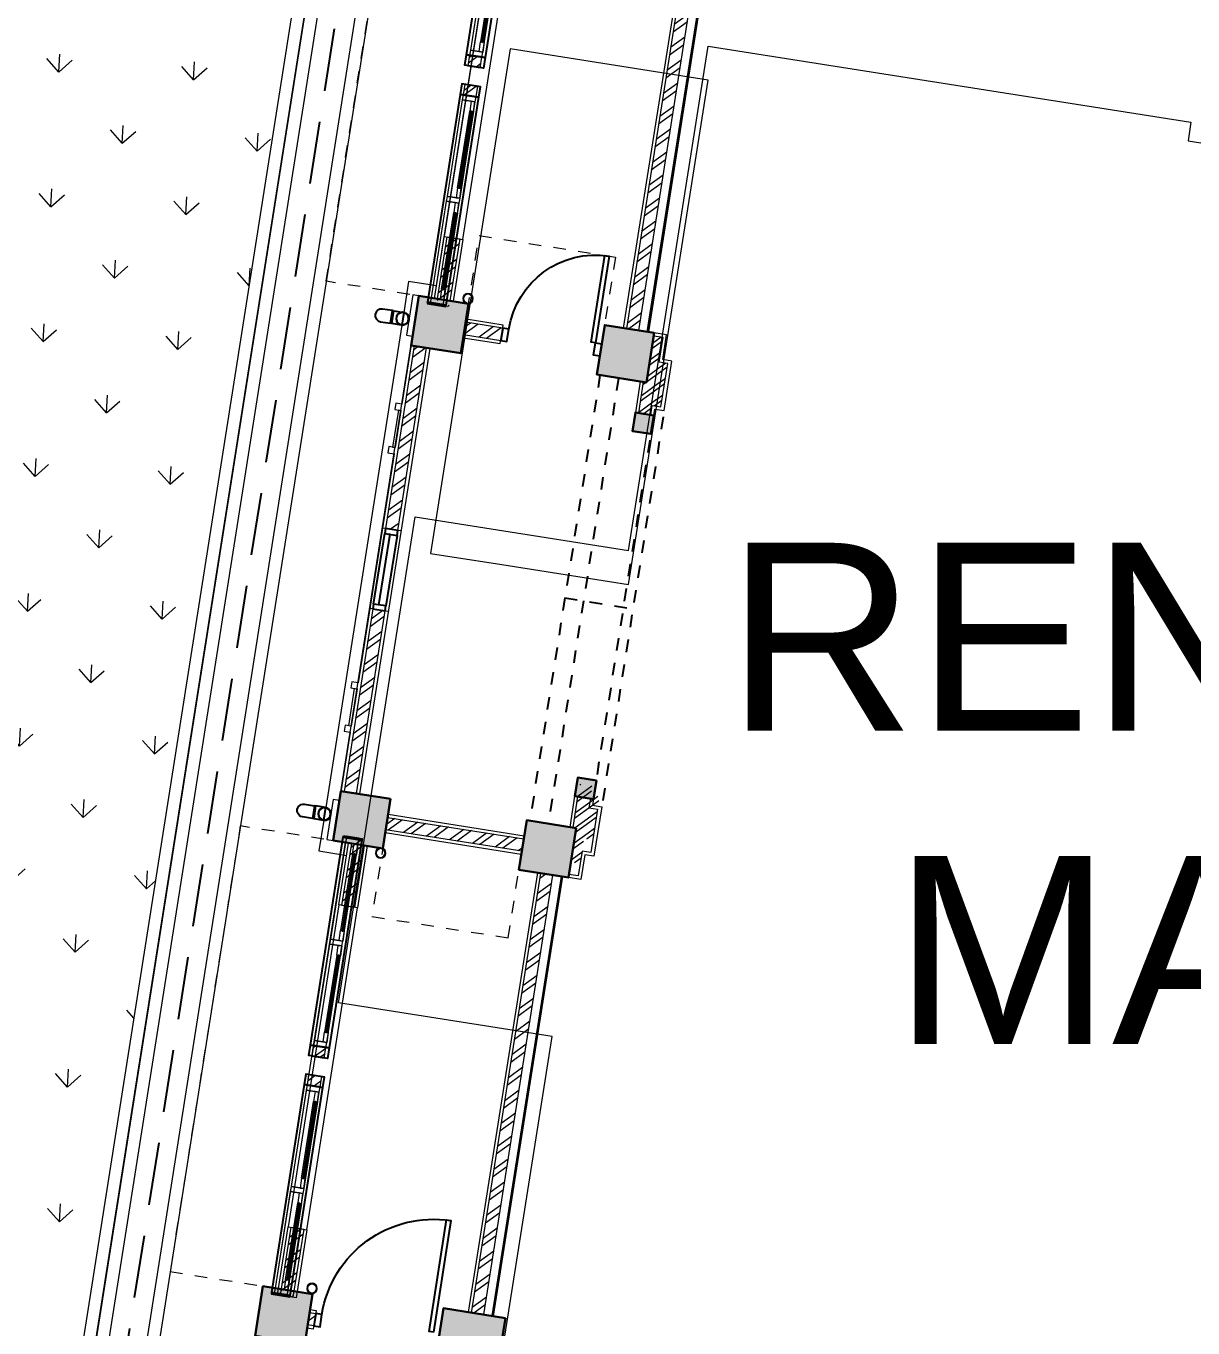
# Model space of a CAD drawing. Header units: inches. Extents: x 0 to 558, y -1 to 295.
# Drawn here: x 396.34 to 405.65, y 180.09 to 190.48 of the extents above; entities that cross this region are included whole.
import ezdxf

# ---------------------------------------------------------------- set-up
doc = ezdxf.new("R2010")
doc.units = ezdxf.units.IN
doc.header["$MEASUREMENT"] = 0
for name, pattern in [('DASHED', [0.75, 0.5, -0.25]), ('DASHED2', [0.375, 0.25, -0.125]), ('HIDDEN', [0.375, 0.25, -0.125])]:
    doc.linetypes.add(name, pattern=pattern)
for name, color, linetype, lineweight in [('ALUM', 34, 'Continuous', 15), ('ars', 11, 'Continuous', 0), ('ARSIR WARNA', 30, 'Continuous', 0), ('Arsitek', 3, 'Continuous', 9), ('ATAP', 3, 'Continuous', 20), ('DINDING2', 146, 'Continuous', 5), ('KOL', 1, 'Continuous', 30), ('NOT', 7, 'Continuous', 20), ('RUMPUT', 93, 'Continuous', 0), ('SAN', 4, 'Continuous', 5), ('tem', 5, 'Continuous', 20)]:
    doc.layers.add(name, color=color, linetype=linetype, lineweight=lineweight)
for name, color, linetype in [('dinding', 3, 'Continuous'), ('HID', 1, 'Continuous'), ('KACA', 151, 'Continuous'), ('KERAMIK', 53, 'Continuous'), ('Kusen', 30, 'Continuous'), ('pvc', 12, 'Continuous'), ('SOLID', 9, 'Continuous')]:
    doc.layers.add(name, color=color, linetype=linetype)
doc.layers.add('POLYLINE TPAK', color=4, linetype='Continuous', lineweight=20, plot=False)
doc.styles.get("Standard").update_dxf_attribs({"font": 'arial.ttf'})
pattern_1 = [(315, (-11.65000000260818, 12.15000000739384), (0.06629126073623885, 0.06629126073623881), []), (315, (-11.65000000260818, 12.10580583364384), (0.06629126073623885, 0.06629126073623881), [])]
pattern_2 = [(86.66968846814034, (37.07979678488971, 226.1472495293129), (-0.5066041251576352, 0.5692059985833484), [0.1428749999999999, -0.9347549999999997]), (41.66968846814034, (37.07979678488971, 226.1472495293129), (-0.5066044704663831, 0.5692063865624448), [0.142875, -0.6191249999999999]), (131.6696884681403, (37.07979678488971, 226.1472495293129), (-0.5692063865624448, -0.5066044704663831), [0.142875, -0.6191249999999999])]

# ---------------------------------------------------------------- blocks, each defined once
blk = doc.blocks.new('BV1')
at = {"layer": 'ARSIR WARNA', "linetype": 'ByBlock'}
h = blk.add_hatch(dxfattribs=at)
h.set_pattern_fill('ANSI32', color=256, scale=0.25, angle=-90.00000000000001, style=0)
h.set_pattern_definition([(225, (9.88500000659036, 12.15000002614541), (-0.06629126073623885, 0.06629126073623881), []), (225, (9.88500000659036, 12.10580585239541), (-0.06629126073623885, 0.06629126073623881), [])])
h.paths.add_polyline_path([(-1.839999995899205, -0.04999999230979313), (-1.83999999613647, 0.0500000076903433), (-1.849999997510338, 0.05000001892942407), (-1.849999997273073, -0.04999998107048498)])
h = blk.add_hatch(dxfattribs=at)
h.set_pattern_fill('ANSI32', color=256, scale=0.25, angle=-90.00000000000001, style=0)
h.set_pattern_definition(pattern_1)
h.paths.add_polyline_path([(-0.07499999988138484, -0.05000001106135699), (-0.07500000011864927, 0.04999998893877944), (-0.1599999961363494, 0.05000000017786022), (-0.159999995899085, -0.04999999982204884)])
h = blk.add_hatch(dxfattribs=at)
h.set_pattern_fill('ANSI32', color=256, scale=0.25, angle=-90.00000000000001, style=0)
h.set_pattern_definition(pattern_1)
h.paths.add_polyline_path([(0.07499999988138484, -0.05000001106135699), (0.07500000011864927, 0.04999998893877944), (0.1599999961363494, 0.05000000017786022), (0.159999995899085, -0.04999999982204884)])
h = blk.add_hatch(dxfattribs=at)
h.set_pattern_fill('ANSI32', color=256, scale=0.25, angle=-90.00000000000001, style=0)
h.set_pattern_definition([(315, (-9.88500000659036, 12.15000002614541), (0.06629126073623885, 0.06629126073623881), []), (315, (-9.88500000659036, 12.10580585239541), (0.06629126073623885, 0.06629126073623881), [])])
h.paths.add_polyline_path([(1.839999995899205, -0.04999999230979313), (1.83999999613647, 0.0500000076903433), (1.849999997510338, 0.05000001892942407), (1.849999997273073, -0.04999998107048498)])
for points in [[(-1.839999996017781, -0.04999999982214831), (-1.79999999601776, -0.04999999982214831), (-1.79999999601776, 0.05000000017795969), (-1.839999996017781, 0.05000000017795969)], [(-1.719999996017634, 0.05000000017795969), (-1.719999996017634, 0.02000000017795855), (-1.79999999601776, 0.02000000017795855), (-1.79999999601776, 0.05000000017795969)], [(-1.019999996017759, 0.05000000017795969), (-1.79999999601776, 0.05000000017795969), (-1.79999999601776, -0.04999999982214831), (-1.019999996017759, -0.04999999982214831)], [(-1.099999996017829, 0.05000000017795969), (-1.719999996017634, 0.05000000017795969), (-1.719999996017634, 0.02000000017795855), (-1.099999996017829, 0.02000000017795855)], [(-1.019999996017759, 0.05000000017795969), (-1.019999996017759, 0.02000000017795855), (-1.099999996017829, 0.02000000017795855), (-1.099999996017829, 0.05000000017795969)], [(-1.019999996017759, -0.04999999982214831), (-0.9799999960177388, -0.04999999982214831), (-0.9799999960177388, 0.05000000017795969), (-1.019999996017759, 0.05000000017795969)], [(-0.8999999960176126, 0.05000000017795969), (-0.8999999960176126, 0.02000000017795855), (-0.9799999960177388, 0.02000000017795855), (-0.9799999960177388, 0.05000000017795969)], [(-0.1999999960177377, 0.05000000017795969), (-0.9799999960177388, 0.05000000017795969), (-0.9799999960177388, -0.04999999982214831), (-0.1999999960177377, -0.04999999982214831)], [(-0.279999996017807, 0.05000000017795969), (-0.8999999960176126, 0.05000000017795969), (-0.8999999960176126, 0.02000000017795855), (-0.279999996017807, 0.02000000017795855)], [(-0.1999999960177377, 0.05000000017795969), (-0.1999999960177377, 0.02000000017795855), (-0.279999996017807, 0.02000000017795855), (-0.279999996017807, 0.05000000017795969)], [(-0.1999999960177377, -0.04999999982214831), (-0.1599999960177172, -0.04999999982214831), (-0.1599999960177172, 0.05000000017795969), (-0.1999999960177377, 0.05000000017795969)], [(0.1999999960177377, -0.04999999982214831), (0.1599999960177172, -0.04999999982214831), (0.1599999960177172, 0.05000000017795969), (0.1999999960177377, 0.05000000017795969)], [(0.1999999960177377, 0.05000000017795969), (0.1999999960177377, 0.02000000017795855), (0.279999996017807, 0.02000000017795855), (0.279999996017807, 0.05000000017795969)], [(0.1999999960177377, 0.05000000017795969), (0.9799999960177388, 0.05000000017795969), (0.9799999960177388, -0.04999999982214831), (0.1999999960177377, -0.04999999982214831)], [(0.279999996017807, 0.05000000017795969), (0.8999999960176126, 0.05000000017795969), (0.8999999960176126, 0.02000000017795855), (0.279999996017807, 0.02000000017795855)], [(0.8999999960176126, 0.05000000017795969), (0.8999999960176126, 0.02000000017795855), (0.9799999960177388, 0.02000000017795855), (0.9799999960177388, 0.05000000017795969)], [(1.019999996017759, -0.04999999982214831), (0.9799999960177388, -0.04999999982214831), (0.9799999960177388, 0.05000000017795969), (1.019999996017759, 0.05000000017795969)], [(1.019999996017759, 0.05000000017795969), (1.019999996017759, 0.02000000017795855), (1.099999996017829, 0.02000000017795855), (1.099999996017829, 0.05000000017795969)], [(1.019999996017759, 0.05000000017795969), (1.79999999601776, 0.05000000017795969), (1.79999999601776, -0.04999999982214831), (1.019999996017759, -0.04999999982214831)], [(1.099999996017829, 0.05000000017795969), (1.719999996017634, 0.05000000017795969), (1.719999996017634, 0.02000000017795855), (1.099999996017829, 0.02000000017795855)], [(1.719999996017634, 0.05000000017795969), (1.719999996017634, 0.02000000017795855), (1.79999999601776, 0.02000000017795855), (1.79999999601776, 0.05000000017795969)], [(1.839999996017781, -0.04999999982214831), (1.79999999601776, -0.04999999982214831), (1.79999999601776, 0.05000000017795969), (1.839999996017781, 0.05000000017795969)]]:
    blk.add_lwpolyline(points, close=True)
at = {"layer": 'dinding'}
for points in [[(-1.849999997213729, -0.07499998107057593), (-1.849999997569455, 0.07500001892951502), (-1.839999996195701, 0.07500000769043424), (-1.839999995839861, -0.07499999230988408)], [(-1.839999996195701, 0.07500000769043424), (-0.1599999958397404, 0.07500000769043424), (-0.1599999958397404, -0.07499999982213978), (-1.839999996195701, -0.07499999982213978)], [(-0.1599999958397404, -0.07499999982213978), (-0.1599999961954666, 0.07500000017795116), (-0.07500000017788011, 0.07499998893887039), (-0.07499999982204031, -0.07500001106144794)], [(0.1599999958397404, -0.07499999982213978), (0.1599999961954666, 0.07500000017795116), (0.07500000017788011, 0.07499998893887039), (0.07499999982204031, -0.07500001106144794)], [(1.839999996195701, 0.07500000769043424), (0.1599999958397404, 0.07500000769043424), (0.1599999958397404, -0.07499999982213978), (1.839999996195701, -0.07499999982213978)], [(1.849999997213729, -0.07499998107057593), (1.849999997569455, 0.07500001892951502), (1.839999996195701, 0.07500000769043424), (1.839999995839861, -0.07499999230988408)]]:
    blk.add_lwpolyline(points, close=True, dxfattribs=at)
at = {"layer": 'DINDING2'}
for points in [[(-1.839999995899205, -0.04999999230979313), (-1.83999999613647, 0.0500000076903433), (-1.849999997510338, 0.05000001892942407), (-1.849999997273073, -0.04999998107048498)], [(-0.07499999988138484, -0.05000001106135699), (-0.07500000011864927, 0.04999998893877944), (-0.1599999961363494, 0.05000000017786022), (-0.159999995899085, -0.04999999982204884)], [(0.07499999988138484, -0.05000001106135699), (0.07500000011864927, 0.04999998893877944), (0.1599999961363494, 0.05000000017786022), (0.159999995899085, -0.04999999982204884)], [(1.839999995899205, -0.04999999230979313), (1.83999999613647, 0.0500000076903433), (1.849999997510338, 0.05000001892942407), (1.849999997273073, -0.04999998107048498)]]:
    blk.add_lwpolyline(points, close=True, dxfattribs=at)
at = {"layer": 'KACA'}
for points in [[(-1.099999996017829, 0.03750000017797106), (-1.719999996017634, 0.03750000017797106), (-1.719999996017634, 0.03250000017797561), (-1.099999996017829, 0.03250000017797561)], [(-0.279999996017807, 0.03750000017797106), (-0.8999999960176126, 0.03750000017797106), (-0.8999999960176126, 0.03250000017797561), (-0.279999996017807, 0.03250000017797561)], [(0.279999996017807, 0.03750000017797106), (0.8999999960176126, 0.03750000017797106), (0.8999999960176126, 0.03250000017797561), (0.279999996017807, 0.03250000017797561)], [(1.099999996017829, 0.03750000017797106), (1.719999996017634, 0.03750000017797106), (1.719999996017634, 0.03250000017797561), (1.099999996017829, 0.03250000017797561)]]:
    blk.add_lwpolyline(points, close=True, dxfattribs=at)
blk = doc.blocks.new('KMSQ2')
at = {"layer": 'SOLID', "ltscale": 0.01}
h = blk.add_hatch(color=256, dxfattribs=at)
h.dxf.hatch_style = 1
h.paths.add_polyline_path([(-0.2000000000000455, -0.1999999999999886), (0.2000000000000455, -0.1999999999999886), (0.2000000000000455, 0.2000000000000455), (-0.2000000000000455, 0.2000000000000455)])
at = {"layer": 'KOL'}
blk.add_lwpolyline([(-0.2000000000000455, -0.1999999999999886), (0.2000000000000455, -0.1999999999999886), (0.2000000000000455, 0.2000000000000455), (-0.2000000000000455, 0.2000000000000455)], close=True, dxfattribs=at)
blk = doc.blocks.new('K1a')
at = {"layer": 'SOLID', "ltscale": 0.01}
h = blk.add_hatch(color=256, dxfattribs=at)
h.dxf.hatch_style = 1
h.paths.add_polyline_path([(-0.25, -0.25), (0.25, -0.25), (0.25, 0.25), (-0.25, 0.25)])
at = {"layer": 'KOL'}
blk.add_lwpolyline([(-0.25, -0.25), (0.25, -0.25), (0.25, 0.25), (-0.25, 0.25)], close=True, dxfattribs=at)
blk = doc.blocks.new('DENAH LT1')
at = {"layer": 'ars'}
h = blk.add_hatch(dxfattribs=at)
h.set_pattern_fill('ANSI32', color=256, scale=0.35, angle=112.7800794457512, style=0)
h.set_pattern_definition([(45.00000000000446, (-12.95000000003301, 441.8546302063396), (0.09280776503074172, -0.09280776503072702), []), (45.00000000000446, (-12.95000000003347, 441.9165020495902), (0.09280776503074172, -0.09280776503072702), [])])
h.paths.add_polyline_path([(0.2000000000004993, 16.87500000000003), (0.2000000000004993, 16.97500000000039), (1.675000000000681, 16.97500000000036), (1.675000000000681, 16.87500000000038)])
h = blk.add_hatch(dxfattribs=at)
h.set_pattern_fill('ANSI32', color=256, scale=0.35, angle=112.7800794457512, style=0)
h.set_pattern_definition([(45.00000000000446, (-10.77500000003288, 441.8546302063396), (0.09280776503074172, -0.09280776503072702), []), (45.00000000000446, (-10.77500000003333, 441.9165020495902), (0.09280776503074172, -0.09280776503072702), [])])
h.paths.add_polyline_path([(2.325000000000681, 16.875), (2.325000000000681, 16.97500000000036), (3.800000000000408, 16.97500000000039), (3.800000000000408, 16.87500000000041)])
h = blk.add_hatch(dxfattribs=at)
h.set_pattern_fill('ANSI32', color=256, scale=0.35, angle=112.7800794457512, style=0)
h.set_pattern_definition([(45.00000000000446, (-13.80000000003292, 441.7296302063396), (0.09280776503074172, -0.09280776503072702), []), (45.00000000000446, (-13.80000000003338, 441.7915020495902), (0.09280776503074172, -0.09280776503072702), [])])
h.paths.add_polyline_path([(-0.1499999999991815, 16.75000000000011), (-0.1499999999996362, 16.85000000000025), (-0.6999999999998181, 16.85000000000036), (-0.6999999999998181, 16.75)])
h = blk.add_hatch(dxfattribs=at)
h.set_pattern_fill('ANSI32', color=256, scale=0.35, angle=112.7800794457512, style=0)
h.set_pattern_definition([(45.00000000000446, (-8.950000000033015, 441.7296302063396), (0.09280776503074172, -0.09280776503072702), []), (45.00000000000446, (-8.95000000003347, 441.7915020495902), (0.09280776503074172, -0.09280776503072702), [])])
h.paths.add_polyline_path([(4.700000000000728, 16.75000000000011), (4.700000000000273, 16.85000000000025), (4.150000000000091, 16.85000000000036), (4.150000000000091, 16.75)])
h = blk.add_hatch(dxfattribs=at)
h.set_pattern_fill('ANSI32', color=256, scale=0.35, angle=112.7800794457512, style=0)
h.set_pattern_definition([(45.00000000000446, (-5.800000000033378, 441.7296302063396), (0.09280776503074172, -0.09280776503072702), []), (45.00000000000446, (-5.800000000033833, 441.7915020495902), (0.09280776503074172, -0.09280776503072702), [])])
h.paths.add_polyline_path([(7.850000000000364, 16.75000000000011), (7.849999999999909, 16.85000000000025), (7.299999999999727, 16.85000000000036), (7.299999999999727, 16.75)])
h = blk.add_hatch(dxfattribs=at)
h.set_pattern_fill('ANSI32', color=256, scale=0.35, angle=22.78007944575122, style=0)
h.set_pattern_definition([(224.9999999999955, (-420.929630206288, 33.00000000003365), (0.092807765030727, -0.09280776503074173), []), (224.9999999999955, (-420.9915020495382, 33.00000000003456), (0.092807765030727, -0.09280776503074173), [])])
h.paths.add_polyline_path([(-0.04999999999950067, 16.60000000000019), (0.05000000000040838, 16.60000000000019), (0.04999999994947668, 16.29999999999995), (-0.05000000005043237, 16.29999999999995)])
h = blk.add_hatch(dxfattribs=at)
h.set_pattern_fill('ANSI32', color=256, scale=0.35, angle=22.78007944575122, style=0)
h.set_pattern_definition([(224.9999999999955, (-420.9296302062885, 33.25000000003388), (0.092807765030727, -0.09280776503074173), []), (224.9999999999955, (-420.9915020495387, 33.25000000003388), (0.092807765030727, -0.09280776503074173), [])])
h.paths.add_polyline_path([(4.050000000000408, 16.60000000000019), (3.950000000000499, 16.60000000000019), (3.950000000000272, 15.50000000000023), (4.050000000000181, 15.50000000000023)])
h = blk.add_hatch(dxfattribs=at)
h.set_pattern_fill('ANSI32', color=256, scale=0.35, angle=22.78007944575122, style=0)
h.set_pattern_definition([(224.9999999999955, (-416.9296302063904, 33.30000000003338), (0.092807765030727, -0.09280776503074173), []), (224.9999999999955, (-416.9915020496405, 33.30000000003338), (0.092807765030727, -0.09280776503074173), [])])
h.paths.add_polyline_path([(8.05000000000041, 16.60000000000019), (7.950000000000499, 16.60000000000019), (7.94999999994934, 16.54999999999973), (8.04999999994925, 16.54999999999973)])
h = blk.add_hatch(dxfattribs=at)
h.set_pattern_fill('ANSI32', color=256, scale=0.35, angle=112.7800794457512, style=0)
h.set_pattern_definition([(45.00000000000446, (-16.95000000003256, 440.2046302063394), (0.09280776503074172, -0.09280776503072702), []), (45.00000000000446, (-16.95000000003347, 440.26650204959), (0.09280776503074172, -0.09280776503072702), [])])
h.paths.add_polyline_path([(-3.749999999999319, 15.22499999999982), (-3.749999999999319, 15.32500000000018), (-0.1999999999995916, 15.32500000000018), (-0.1999999999995916, 15.22500000000073)])
h = blk.add_hatch(dxfattribs=at)
h.set_pattern_fill('ANSI32', color=256, scale=0.35, angle=112.7800794457512, style=0)
h.set_pattern_definition([(45.00000000000446, (-9.000000000032742, 440.2046302063395), (0.09280776503074172, -0.09280776503072702), []), (45.00000000000446, (-9.000000000033651, 440.2665020495901), (0.09280776503074172, -0.09280776503072702), [])])
h.paths.add_polyline_path([(4.200000000000499, 15.22499999999982), (4.200000000000499, 15.32500000000018), (7.750000000000226, 15.32500000000018), (7.750000000000226, 15.22500000000073)])
at = {"layer": 'ars', "ltscale": 0.01}
h = blk.add_hatch(dxfattribs=at)
h.set_pattern_fill('ANSI32', color=256, scale=0.01, style=0)
h.set_pattern_definition([(45, (-0.2000000000000455, 15.00000000000055), (-0.06735192090801866, 0.06735192090801866), []), (45, (-0.1550987000000455, 15.00000000000055), (-0.06735192090801866, 0.06735192090801866), [])])
h.paths.add_polyline_path([(4.074999999901229, 15.02500000000054), (4.074999999901228, 15.10000000000054), (3.799999999948795, 15.10000000000054), (3.799999999948795, 15.12500000000054), (3.449999999902577, 15.12500000000039), (3.449999999902881, 15.02500000000054), (3.524999999901319, 15.02500000000055), (3.524999999901319, 15.00000000000055), (3.874999999901409, 15.00000000000055), (3.87499999990141, 15.02500000000054)])
h.paths.add_polyline_path([(0.2000000000004993, 15.1250000000005), (0.2000000000004993, 15.10000000000019), (-0.174999999999819, 15.10000000000054), (-0.1749999999998191, 15.02500000000055), (0.02499999999999911, 15.02500000000054), (0.02499999999999915, 15.00000000000055), (0.3750000000000902, 15.00000000000055), (0.3750000000000901, 15.02500000000055), (0.4499999999985287, 15.02500000000054), (0.4499999999988318, 15.12500000000039)])
h = blk.add_hatch(dxfattribs=at)
h.set_pattern_fill('ANSI32', color=256, scale=0.01, style=0)
h.set_pattern_definition([(45, (-2.273736754432321e-13, 14.93000000000054), (-0.06735192090801866, 0.06735192090801866), []), (45, (0.04490129999977263, 14.93000000000054), (-0.06735192090801866, 0.06735192090801866), [])])
h.paths.add_polyline_path([(0.02499999999999916, 15.00000000000054), (0.02499999999999925, 14.95500000000055), (0.37500000000009, 14.95500000000054), (0.3750000000000901, 15.00000000000055)])
h.paths.add_polyline_path([(3.874999999901409, 14.95500000000054), (3.87499999990141, 15.00000000000054), (3.524999999901318, 15.00000000000055), (3.524999999901319, 14.95500000000054)])
at = {"layer": 'SOLID'}
for points in [[(0.4499999999982265, 15.00000000000076), (0.4499999999986812, 15.15000000000039), (0.5999999999983174, 15.15000000000039), (0.5999999999983174, 15.0000000000003)], [(3.399999999995771, 15.00000000000091), (3.399999999996226, 15.15000000000055), (3.549999999995862, 15.15000000000055), (3.549999999995862, 15.00000000000046)]]:
    blk.add_hatch(color=256, dxfattribs=at).paths.add_polyline_path(points)
at = {"layer": 'Arsitek', "ltscale": 0.01}
for points in [[(1.025000000001227, 17), (0.725000000001045, 17), (0.725000000001045, 17.02000000000044), (1.025000000000772, 17.02000000000044), (1.025000000000772, 17)], [(2.975000000000136, 17), (3.275000000000317, 17), (3.275000000000317, 17.02000000000044), (2.97500000000059, 17.02000000000044), (2.97500000000059, 17)]]:
    blk.add_lwpolyline(points, dxfattribs=at)
at = {"layer": 'ATAP', "linetype": 'DASHED2', "ltscale": 0.3}
for points in [[(-0.1999999999995916, 16.875), (-0.1999999999995916, 17.75000000000045), (-3.799999999999501, 17.75000000000001), (-3.799999999999501, 16.875)], [(4.200000000005047, 16.875), (4.200000000005047, 17.75000000000045), (7.800000000004956, 17.75000000000001), (7.800000000004956, 16.875)], [(-0.1499999999996371, 16.60000000000019), (-0.749999999999546, 16.60000000000019), (-0.749999999999546, 15.50000000000023), (-0.1499999999996371, 15.50000000000023)], [(4.150000000000545, 16.60000000000019), (4.750000000000454, 16.60000000000019), (4.750000000000454, 15.50000000000023), (4.150000000000545, 15.50000000000023)]]:
    blk.add_lwpolyline(points, dxfattribs=at)
at = {"layer": 'HID', "ltscale": 0.01}
for p, q in [((-0.05099019514913583, 17.1), (0.05099019515049816, 17.1)), ((4.050990195154591, 17.1), (3.949009804854957, 17.1))]:
    blk.add_line(p, q, dxfattribs=at)
at = {"layer": 'HID', "linetype": 'DASHED'}
blk.add_lwpolyline([(12.35000000000082, 15.40000000000055), (12.85000000000082, 15.40000000000055), (12.85000000000036, -2), (-8.349999999999909, -2), (-8.349999999999909, 11.90000000000009), (-8.349999999999454, 11.90000000000009), (-8.349999999999454, 12.5), (-5.199999999999364, 12.5), (-5.199999999999364, 18), (9.200000000000728, 18), (9.200000000000728, 15.40000000000055), (12.35000000000082, 15.40000000000055)], close=True, dxfattribs=at)
at = {"layer": 'HID', "linetype": 'HIDDEN', "ltscale": 0.25}
for points in [[(0.2000000000004993, 15.47500000000023), (3.800000000000408, 15.47500000000023)], [(2.000000000002728, 15.47500000000023), (2.000000000002728, 14.97500000000055)], [(0.2000000000004993, 15.32499525435605), (3.800000000000408, 15.32499525435605)], [(3.549999999949249, 15.00000000000055), (0.6500000000519313, 15.00000000000055)], [(0.4500000000521132, 14.92500000000055), (3.549999999949249, 14.92500000000055)]]:
    blk.add_lwpolyline(points, dxfattribs=at)
at = {"layer": 'KERAMIK', "ltscale": 0.01}
for points in [[(-3.749999999999319, 15.15600000000018), (-0.1999999999995916, 15.15600000000018)], [(-3.749999999999319, 15.15000000000018), (-0.1999999999995916, 15.15000000000018)], [(4.200000000000499, 15.15600000000018), (7.750000000000226, 15.15600000000018)], [(4.200000000000499, 15.15000000000018), (7.750000000000226, 15.15000000000018)]]:
    blk.add_lwpolyline(points, dxfattribs=at)
at = {"layer": 'KOL'}
for points in [[(0.4499999999986803, 15.00000000000076), (0.4499999999991351, 15.15000000000039), (0.5999999999987713, 15.15000000000039), (0.5999999999987713, 15.0000000000003)], [(3.399999999996225, 15.00000000000091), (3.399999999996679, 15.15000000000055), (3.549999999996316, 15.15000000000055), (3.549999999996316, 15.00000000000046)]]:
    blk.add_lwpolyline(points, close=True, dxfattribs=at)
at = {"layer": 'Kusen'}
for points in [[(1.715000000000645, 16.87500000000091), (1.675000000000681, 16.87500000000091), (1.675000000000681, 16.97500000000036), (1.715000000000645, 16.97500000000036)], [(2.285000000000718, 16.97499999998035), (1.715000000000645, 16.975000000009), (1.715000000000645, 16.87500000000091), (2.285000000000718, 16.87499999997226)], [(1.715000000000645, 16.975000000009), (1.715000000000645, 16.935000000009), (2.285000000000718, 16.93499999998036), (2.285000000000718, 16.97499999998035)], [(2.325000000000681, 16.87500000001), (2.285000000000718, 16.87500000001), (2.285000000000718, 16.97500000000946), (2.325000000000681, 16.97500000000946)], [(2.325000000000681, 16.87499999998136), (2.285000000000718, 16.87499999998136), (2.285000000000718, 16.97499999998035), (2.325000000000681, 16.97499999998035)], [(8.04999999994925, 16.54999999999973), (8.04999999994925, 16.49999999999955), (7.94999999994934, 16.49999999999955), (7.94999999994934, 16.54999999999973)], [(0.04999999994947668, 16.29999999999995), (0.04999999994902193, 16.24999999999977), (-0.05000000005043237, 16.24999999999977), (-0.05000000005043237, 16.29999999999995)], [(-0.04999999999950067, 15.54999999999995), (-0.04999999999950067, 15.58499999999981), (-0.7499999999993188, 15.58500000000072), (-0.7499999999993188, 15.54999999999995)], [(7.950000000000727, 15.59999999999991), (7.950000000000727, 15.63499999999976), (7.050000000000636, 15.63500000000067), (7.050000000000636, 15.59999999999991)], [(0.05000000000040838, 15.49999999999977), (0.05000000000040838, 15.54999999999995), (-0.04999999999950067, 15.54999999999995), (-0.04999999999950067, 15.50000000000068)]]:
    blk.add_lwpolyline(points, close=True, dxfattribs=at)
for points in [[(7.950000000000727, 16.49999999999955, 0.4142135623729116), (7.050000000001091, 15.60000000000082, 0.8356821525275866)], [(-0.04999999999859117, 16.25000000000068, 0.4142135623727372), (-0.7499999999984093, 15.55000000000086, 1.000000000001142)]]:
    blk.add_lwpolyline(points, format="xyb", dxfattribs=at)
at = {"layer": 'pvc', "ltscale": 0.01}
for p, q in [((-0.05058604017909917, 17.18099999929132), (-0.05058604017909917, 17.19099999929131)), ((0.05058604018046164, 17.18099999929132), (0.05058604018046164, 17.19099999929131)), ((3.949413959824994, 17.18099999929132), (3.949413959824994, 17.19099999929131)), ((4.050586040184554, 17.18099999929132), (4.050586040184554, 17.19099999929131))]:
    blk.add_line(p, q, dxfattribs=at)
for points in [[(-0.0509999999993065, 17.19099999929131), (-0.05099999999930649, 17.27099999929146, -0.9999999999999999), (0.05100000000066895, 17.27099999929146), (0.05100000000066895, 17.19099999929131)], [(4.051000000004762, 17.19099999929131), (4.051000000004762, 17.27099999929146, 0.9999999999999999), (3.949000000004786, 17.27099999929146), (3.949000000004786, 17.19099999929131)], [(-0.0509999999993065, 17.18099999929131), (-0.05099999999930649, 17.10099999929116, 0.9999999999999999), (0.05100000000066895, 17.10099999929116), (0.05100000000066895, 17.18099999929131)], [(4.051000000004762, 17.18099999929131), (4.051000000004762, 17.10099999929116, -0.9999999999999999), (3.949000000004786, 17.10099999929116), (3.949000000004786, 17.18099999929131)]]:
    blk.add_lwpolyline(points, format="xyb", close=True, dxfattribs=at)
for centre, radius in [((6.812328479099961e-13, 17.10199999929113), 0.05099999999998772), ((6.812328479099961e-13, 17.10199999929113), 0.04899999999998772), ((4.000000000004774, 17.10199999929113), 0.05099999999998772), ((4.000000000004774, 17.10199999929113), 0.04899999999998772), ((-0.2396595706239584, 16.61071670802542), 0.0391), ((-0.2396595706239584, 16.61071670802542), 0.0381), ((4.239659570629414, 16.61071670802542), 0.0391), ((4.239659570629414, 16.61071670802542), 0.0381), ((7.756815759525265, 16.61071670802542), 0.0391), ((7.756815759525265, 16.61071670802542), 0.0381)]:
    blk.add_circle(centre, radius, dxfattribs=at)
at = {"layer": 'SAN', "ltscale": 0.01}
for points in [[(-8.599999999999454, 12.40000000000009), (-8.599999999999454, 12.75), (-5.449999999999364, 12.75), (-5.449999999999364, 18.25), (9.450000000000728, 18.25), (9.450000000000728, 15.65000000000055), (12.60000000000082, 15.65000000000055), (12.60000000000082, 15.65000000000055), (13.10000000000082, 15.65000000000055), (13.10000000000036, -2.25), (-8.599999999999454, -2.25), (-8.599999999999454, 12.40000000000009), (-8.599999999999454, 12.40000000000009)], [(-8.499999999999545, 12.30000000000018), (-8.499999999999545, 12.65000000000055), (-5.349999999999455, 12.65000000000055), (-5.349999999999455, 18.15000000000055), (9.350000000000819, 18.15000000000055), (9.350000000000819, 15.55000000000018), (12.50000000000091, 15.55000000000018), (12.50000000000091, 15.55000000000018), (13.00000000000045, 15.55000000000018), (13.00000000000045, -2.149999999999636), (-8.499999999999545, -2.149999999999636), (-8.499999999999545, 12.30000000000018), (-8.499999999999545, 12.30000000000018)], [(-8.199999999999818, 12), (-8.199999999999818, 12.35000000000036), (-5.049999999999273, 12.35000000000036), (-5.049999999999273, 17.85000000000036), (9.050000000000637, 17.85000000000036), (9.050000000000637, 15.25), (12.20000000000073, 15.25), (12.20000000000073, 15.25), (12.70000000000073, 15.25), (12.70000000000073, -1.849999999999909), (-8.199999999999818, -1.849999999999909), (-8.199999999999818, 12), (-8.199999999999818, 12)], [(-8.099999999999454, 11.90000000000009), (-8.099999999999454, 12.25), (-4.949999999999364, 12.25), (-4.949999999999364, 17.75), (8.950000000000728, 17.75), (8.950000000000728, 15.15000000000055), (12.10000000000082, 15.15000000000055), (12.10000000000082, 15.15000000000055)]]:
    blk.add_lwpolyline(points, dxfattribs=at)
at = {"layer": 'tem'}
for p, q in [((1.675000000000681, 16.85000000000036), (1.675000000000681, 17)), ((2.325000000000681, 16.85000000000036), (2.325000000000681, 17)), ((0.2000000000004993, 16.85000000000039), (3.800000000000408, 16.85000000000039)), ((-3.749999999999319, 15.34999999999982), (-0.1999999999995916, 15.34999999999982)), ((4.200000000000499, 15.34999999999982), (7.750000000000226, 15.34999999999982))]:
    blk.add_line(p, q, dxfattribs=at)
for points in [[(-0.2999999999987731, 16.875), (-0.2999999999987731, 17.1), (-0.05099019514913584, 17.1)], [(-0.1999999999995916, 17), (-0.1999999999995916, 17.05000000000018), (0.1250000000004084, 17.05000000000041), (0.1250000000004084, 17.00000000000023), (0.6750000000013179, 17), (0.6750000000013179, 17.05000000000018), (0.7250000000005903, 17.05000000000018), (0.725000000001045, 17), (1.025000000001227, 17), (1.025000000000772, 17.05000000000018), (1.075000000001409, 17.05000000000018), (1.075000000000954, 17), (2.925000000000408, 17), (2.924999999999954, 17.05000000000018), (2.97500000000059, 17.05000000000018), (2.97500000000059, 17), (3.275000000000317, 17), (3.275000000000772, 17.05000000000018), (3.325000000000045, 17.05000000000018), (3.325000000000045, 17), (3.875000000000499, 17.00000000000002), (3.875000000000499, 17.0500000000002), (4.200000000000499, 17.05000000000018), (4.200000000000499, 17), (3.800000000000408, 17.00000000000003), (3.800000000000408, 16.85000000000039)], [(0.05099019515049816, 17.1), (3.949039230752002, 17.1)], [(4.050990195154591, 17.1), (4.299999999996042, 17.1), (4.299999999996042, 16.875)], [(0.2000000000004993, 15.15000000000051), (0.4499999999991351, 15.15000000000039), (0.4499999999986803, 15.00000000000055), (0.4000000000003174, 15.00000000000055), (0.4000000000003174, 14.92500000000055), (2.264854970235319e-13, 14.92500000000055), (2.264854970235319e-13, 15.00000000000054), (-0.1999999999995916, 15.00000000000055), (-0.1999999999995916, 15.10000000000054), (0.2000000000004993, 15.10000000000019), (0.2000000000004993, 15.15000000000051)], [(3.800000000000408, 15.15000000000051), (3.550000000001773, 15.15000000000039), (3.550000000002227, 15.00000000000055), (3.60000000000059, 15.00000000000055), (3.60000000000059, 14.92500000000055), (4.000000000000681, 14.92500000000055), (4.000000000000681, 15.00000000000054), (4.200000000000499, 15.00000000000055), (4.200000000000499, 15.10000000000054), (3.800000000000408, 15.1000000000005), (3.800000000000408, 15.15000000000051)]]:
    blk.add_lwpolyline(points, dxfattribs=at)
for points in [[(0.2000000000004993, 16.87500000000003), (0.2000000000004993, 16.97500000000039), (1.675000000000681, 16.97500000000036), (1.675000000000681, 16.87500000000038)], [(2.325000000000681, 16.875), (2.325000000000681, 16.97500000000036), (3.800000000000408, 16.97500000000039), (3.800000000000408, 16.87500000000041)], [(-3.299999999998819, 16.875), (-0.6999999999993642, 16.875), (-0.6999999999993642, 16.72500000000036), (-3.299999999998819, 16.72500000000036)], [(-0.1999999999995916, 16.875), (-0.6999999999993642, 16.875), (-0.6999999999993642, 16.72500000000036), (-0.1999999999995916, 16.72500000000036)], [(-0.6999999999993642, 16.75), (-0.1999999999995916, 16.75), (-0.1999999999995916, 16.85000000000036), (-0.6999999999993642, 16.85000000000036)], [(4.700000000000727, 16.875), (4.200000000000499, 16.875), (4.200000000000499, 16.72500000000036), (4.700000000000727, 16.72500000000036)], [(4.200000000000499, 16.75), (4.700000000000727, 16.75), (4.700000000000727, 16.85000000000036), (4.200000000000499, 16.85000000000036)], [(4.700000000000727, 16.875), (7.300000000000181, 16.875), (7.300000000000181, 16.72500000000036), (4.700000000000727, 16.72500000000036)], [(7.850000000000363, 16.875), (7.300000000000181, 16.875), (7.300000000000181, 16.72500000000036), (7.850000000000363, 16.72500000000036)], [(7.300000000000181, 16.75), (7.850000000000363, 16.75), (7.850000000000363, 16.85000000000036), (7.300000000000181, 16.85000000000036)], [(-0.07499999999959162, 16.60000000000019), (0.07500000000049933, 16.60000000000019), (0.07499999994956763, 16.29999999999995), (-0.07500000005052332, 16.29999999999995)], [(-0.04999999999950067, 16.60000000000019), (0.05000000000040838, 16.60000000000019), (0.04999999994947668, 16.29999999999995), (-0.05000000005043237, 16.29999999999995)], [(4.075000000000499, 16.60000000000019), (3.925000000000408, 16.60000000000019), (3.925000000000636, 15.50000000000023), (4.075000000000272, 15.50000000000023)], [(4.050000000000408, 16.60000000000019), (3.950000000000499, 16.60000000000019), (3.950000000000272, 15.50000000000023), (4.050000000000181, 15.50000000000023)], [(8.0750000000005, 16.60000000000019), (7.925000000000408, 16.60000000000019), (7.924999999949704, 16.54999999999973), (8.074999999949796, 16.54999999999973)], [(8.05000000000041, 16.60000000000019), (7.950000000000499, 16.60000000000019), (7.94999999994934, 16.54999999999973), (8.04999999994925, 16.54999999999973)], [(-3.749999999999319, 15.22499999999982), (-3.749999999999319, 15.32500000000018), (-0.1999999999995916, 15.32500000000018), (-0.1999999999995916, 15.22500000000073)], [(4.200000000000499, 15.22499999999982), (4.200000000000499, 15.32500000000018), (7.750000000000226, 15.32500000000018), (7.750000000000226, 15.22500000000073)], [(0.2000000000004993, 15.1250000000005), (0.4499999999990592, 15.12500000000039), (0.4499999999987561, 15.02500000000054), (0.3750000000003174, 15.02500000000055), (0.3750000000003174, 14.95500000000054), (0.02500000000022662, 14.95500000000054), (0.02500000000022648, 15.02500000000054), (-0.1749999999995917, 15.02500000000055), (-0.1749999999995916, 15.10000000000054), (0.2000000000004993, 15.10000000000019)], [(3.800000000000408, 15.1250000000005), (3.550000000001849, 15.12500000000039), (3.550000000002152, 15.02500000000054), (3.62500000000059, 15.02500000000055), (3.62500000000059, 14.95500000000054), (3.975000000000681, 14.95500000000054), (3.975000000000681, 15.02500000000054), (4.1750000000005, 15.02500000000055), (4.175000000000499, 15.10000000000054), (3.800000000000408, 15.1000000000005)]]:
    blk.add_lwpolyline(points, close=True, dxfattribs=at)
at = {"layer": 'ALUM', "xscale": -1, "rotation": 180}
for p in [(-1.999999999999091, 16.85000000001764), (6.000000000000454, 16.85000000001764)]:
    blk.add_blockref('BV1', p, dxfattribs=at)
at = {"layer": 'KOL', "ltscale": 0.01}
for name, p in [('KMSQ2', (4.53859172466764e-13, 16.80000000000018)), ('KMSQ2', (4.000000000000454, 16.80000000000018)), ('KMSQ2', (8.000000000000455, 16.80000000000018)), ('KMSQ2', (4.53859172466764e-13, 15.30000000000018)), ('KMSQ2', (4.000000000000454, 15.30000000000018)), ('K1a', (8.000000000000682, 15.30000000000018))]:
    blk.add_blockref(name, p, dxfattribs=at)

msp = doc.modelspace()

# ---------------------------------------------------------------- hatches: boundary and pattern name
at = {"layer": 'RUMPUT'}
h = msp.add_hatch(dxfattribs=at)
h.set_pattern_fill('GRASS', color=256, scale=0.03, angle=356.6696884681404, style=0)
h.set_pattern_definition(pattern_2)
edge = h.paths.add_edge_path()
edge.add_line((394.2200178525962, 171.6523833885491), (402.6979923503155, 171.6523833827144))
edge.add_line((402.6979923503155, 171.6523833827143), (406.8632619408747, 171.9326253740493))
edge.add_line((406.8632619408747, 171.9326253740493), (407.1349413371623, 173.6574238429345))
edge.add_line((407.1349413371623, 173.6574238429345), (416.4204576254793, 172.1948277745025))
edge.add_line((416.4204576254793, 172.1948277745025), (417.0895175291238, 176.442457565967))
edge.add_line((417.0895175291238, 176.442457565967), (434.0908493993697, 173.7645148022655))
edge.add_line((434.0908493993697, 173.7645148022655), (442.2258573112326, 174.3118433165863))
edge.add_line((442.2258573112326, 174.3118433165863), (445.1409961684104, 192.7642979334213))
edge.add_line((445.1409961684104, 192.7642979334213), (418.5728735752058, 196.96155884759))
edge.add_line((418.5728735752058, 196.96155884759), (402.3996637619969, 199.5090610507266))
edge.add_line((402.3996637619969, 199.5090610507266), (401.9328777822227, 196.5455984047068))
edge.add_line((401.9328777822227, 196.5455984047068), (390.1800211176609, 198.3868695139448))
edge.add_arc((380.0700184180095, 186.8365306418246), 15.3499994347808, 48.80436610903602, 89.99999999999959)
edge.add_line((380.0700184180096, 202.1865300766054), (288.387276572233, 202.1865301440667))
edge.add_arc((288.3872765719716, 203.9865301436407), 1.799999999573934, 180.0000000586854, 270.0000000083204, ccw=False)
edge.add_line((286.5872765723977, 203.986530141797), (286.5872765721163, 204.7645844310414))
edge.add_line((286.5872765721163, 204.7645844310414), (489.7231785281966, 202.4653464955704))
edge.add_line((489.7231785281966, 202.4653464955704), (489.0090364068567, 190.7748141878945))
edge.add_line((489.0090364068567, 190.7748141878945), (447.5074124412554, 192.7548935985686))
edge.add_line((447.5074124412554, 192.7548935985686), (448.3956086376544, 174.0667249259171))
edge.add_line((448.3956086376544, 174.0667249259171), (421.3302010550673, 172.0651893361762))
edge.add_line((421.3302010550673, 172.0651893361762), (401.0645327702689, 170.8359884020844))
edge.add_line((401.0645327702689, 170.8359884020844), (400.9340771361841, 157.9843455366122))
edge.add_line((400.9340771361841, 157.9843455366122), (400.8036215020993, 145.13270267114))
edge.add_line((400.8036215020993, 145.13270267114), (400.9017055402133, 135.2858701918365))
edge.add_line((400.9017055402133, 135.2858701918365), (401.5002939004967, 132.6794340905145))
edge.add_line((401.5002939004967, 132.6794340905145), (401.2594837391214, 116.4780422473664))
edge.add_line((401.2594837391214, 116.4780422473664), (378.6535268421693, 115.7086465232838))
edge.add_line((378.6535268421693, 115.7086465232838), (368.9215807323674, 115.737673205525))
edge.add_line((368.9215807323674, 115.737673205525), (346.0892445141973, 112.9076483639912))
edge.add_line((346.0892445141973, 112.9076483639912), (341.1309174820523, 112.1000609721328))
edge.add_line((341.1309174820523, 112.1000609721328), (333.7244108253504, 111.8362184850029))
edge.add_line((333.7244108253504, 111.8362184850029), (331.0737551139565, 112.2717676255534))
edge.add_line((331.0737551139565, 112.2717676255534), (324.3803457042747, 115.2753614301305))
edge.add_line((324.3803457042747, 115.2753614301305), (321.6092299866461, 115.9683947767443))
edge.add_line((321.6092299866461, 115.9683947767443), (289.133320540613, 113.6570670444606))
edge.add_line((289.133320540613, 113.6570670444606), (289.1333205407115, 118.071530967796))
edge.add_line((289.1333205407115, 118.071530967796), (380.2200184184072, 118.0715309657643))
edge.add_arc((380.2200184185117, 133.2715303994069), 15.1999994336426, 269.9999999996061, 360.0000000000004)
edge.add_line((395.4200178521543, 133.2715303994071), (395.4200178526814, 171.6523833877232))
h = msp.add_hatch(dxfattribs=at)
h.set_pattern_fill('GRASS', color=256, scale=0.03, angle=356.6696884681404, style=0)
h.set_pattern_definition(pattern_2)
edge = h.paths.add_edge_path()
edge.add_line((398.9422809464066, 193.6266546698), (393.3272239110991, 194.509812803084))
edge.add_line((393.3272239110991, 194.509812803084), (392.4476854600456, 193.903923573281))
edge.add_arc((380.0208858837691, 186.8300371011697), 14.29913345378897, 0.026202472427200973, 29.650454766538587, ccw=False)
edge.add_line((394.3200178422902, 186.8365763723024), (394.3200178526823, 177.3792398647254))
edge.add_arc((396.1941730191494, 177.3792398647124), 1.874155166467176, 179.9999999996051, 261.048675144027)
edge.add_line((395.9025632342445, 175.527910255663), (396.0869069943631, 175.4988735871119))
edge.add_line((396.0869069943631, 175.4988735871119), (398.9422809464066, 193.6266546698))

# ---------------------------------------------------------------- linework, layer by layer
at = {"layer": 'DINDING2'}
for points in [[(399.0566260566483, 193.7098993784834), (393.3033495075353, 194.6147972175314), (392.3151324928329, 193.9340423907253, -0.1316279979023944), (394.2200178527473, 186.8365306403624), (394.2200178526822, 177.3792398647261, 0.3691607873907651), (395.8870037016016, 175.4291281674894), (396.1701295498938, 175.3845319662954)], [(398.9422809464066, 193.6266546698), (393.3272239110991, 194.509812803084), (392.4476854600456, 193.903923573281, -0.1299849307865182), (394.3200178422902, 186.8365763723024), (394.3200178526823, 177.3792398647254, 0.3691607873907635), (395.9025632342445, 175.527910255663), (396.0869069943631, 175.4988735871119)]]:
    msp.add_lwpolyline(points, format="xyb", close=True, dxfattribs=at)
at = {"layer": 'POLYLINE TPAK'}
msp.add_lwpolyline([(398.1673227515654, 180.0303601287655), (398.2295608821362, 180.4254884814554), (398.3283429710887, 180.4099289527257), (398.8884861449936, 183.9660841191075), (398.7897040566618, 183.9816436517753), (399.4743234935688, 188.328055535347), (399.5978011037857, 188.3086061195433), (400.200732993698, 192.1364120362699), (405.6337478432454, 191.2806377409106), (406.1355427709706, 194.4663600844576), (417.2979187345887, 192.7081328958101), (416.8155732226665, 189.6458881624803)], dxfattribs=at)
for points in [[(411.7315878966488, 176.529741309772), (399.9024328378615, 178.3929953437588), (400.5364837930246, 182.4183654366103), (398.8324927720303, 182.6867673747002), (399.4432044282827, 186.5639643356348), (401.1471954492774, 186.2955623975448), (401.7812464044754, 190.3209324906186), (405.6337478432481, 189.7141107175632), (405.6104085442812, 189.5659375852848), (413.5870621642977, 188.3095053243714)], [(399.5666820384993, 186.273576165903), (400.1346790455053, 186.1841088532567), (401.1471954493117, 186.024623643839), (401.7812464044745, 190.0499937366905), (400.2007329936972, 190.2989462589768)]]:
    msp.add_lwpolyline(points, close=True, dxfattribs=at)

# ---------------------------------------------------------------- block references
at = {"xscale": -1, "rotation": 81.04867514402711}
msp.add_blockref('DENAH LT1', (416.2361594177931, 185.4853708097081), dxfattribs=at)

# ---------------------------------------------------------------- texts
at = {"layer": 'NOT', "insert": (398.6085297150901, 186.3577850583413), "char_height": 1.5, "width": 16.7161509384735, "attachment_point": 1}
msp.add_mtext('\\pi3.3158;{\\fArial|b0|i0|c0|p18;RENCANA\\P\\pi4.6495;MASJID}', dxfattribs=at)

doc.saveas('drawing.dxf')
